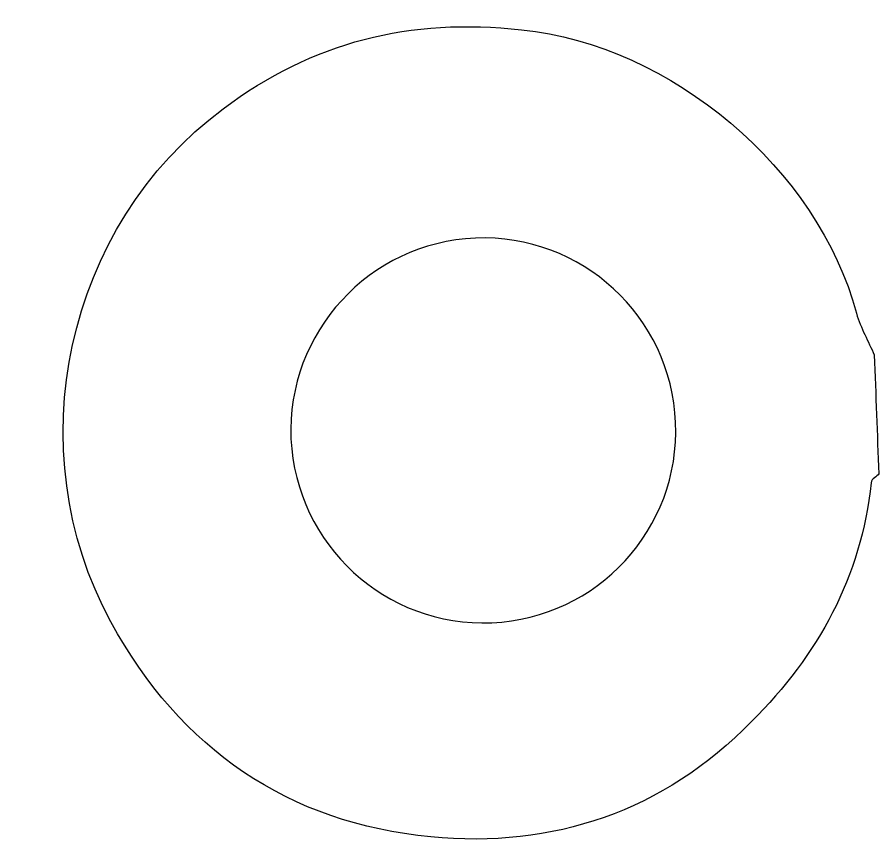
# Model space of a CAD drawing. Extents: x -20.4 to 19.6, y -2.9 to 28.1.
# Drawn here: x -2.251 to 1.835, y 15.127 to 19.071 of the extents above; entities that cross this region are included whole.
import ezdxf

# ---------------------------------------------------------------- set-up
doc = ezdxf.new("R2010")
doc.units = 0
doc.header["$MEASUREMENT"] = 0
doc.layers.add('FLAECHE', color=7, linetype='CONTINUOUS')

# ---------------------------------------------------------------- blocks, each defined once
blk = doc.blocks.new('BLOCK_2')
at = {"layer": 'FLAECHE'}
for points, knots in [([(-1.8063, 16.2031), (-1.4781, 15.5999), (-0.9631, 15.2471), (-0.2892, 15.1836), (0.2892, 15.1271), (0.8149, 15.3035), (1.2313, 15.7303), (1.5487, 16.0479), (1.7498, 16.4147), (1.7992, 16.8627), (1.7992, 16.8839), (1.8275, 16.891), (1.8345, 16.9051), (1.8275, 17.0956), (1.8204, 17.279), (1.8133, 17.4696), (1.7851, 17.5331), (1.7498, 17.5965), (1.7286, 17.6671), (1.5487, 18.3479), (0.8502, 18.9406), (0.1411, 19.0112), (-0.3881, 19.0712), (-0.8502, 18.9547), (-1.2735, 18.6373), (-2.025, 18.0799), (-2.2507, 17.0181), (-1.8063, 16.2031)], [0, 0, 0, 0, 1, 1, 1, 2, 2, 2, 3, 3, 3, 4, 4, 4, 5, 5, 5, 6, 6, 6, 7, 7, 7, 8, 8, 8, 9, 9, 9, 9]), ([(-0.9526, 17.071), (-0.9736, 17.5753), (-0.582, 18.0022), (-0.0777, 18.0234), (0.4234, 18.0445), (0.8502, 17.653), (0.8714, 17.1485), (0.8925, 16.6441), (0.5009, 16.2207), (0, 16.1995), (-0.5045, 16.1783), (-0.9278, 16.5664), (-0.9526, 17.071)], [0, 0, 0, 0, 1, 1, 1, 2, 2, 2, 3, 3, 3, 4, 4, 4, 4])]:
    blk.add_open_spline(points, degree=3, knots=knots, dxfattribs=at)
blk = doc.blocks.new('BLOCK_3')
at = {"layer": 'FLAECHE'}
for points, knots in [([(-1.8063, 16.2031), (-1.4781, 15.5999), (-0.9631, 15.2471), (-0.2892, 15.1836), (0.2892, 15.1271), (0.8149, 15.3035), (1.2313, 15.7303), (1.5487, 16.0479), (1.7498, 16.4147), (1.7992, 16.8627), (1.7992, 16.8839), (1.8275, 16.891), (1.8345, 16.9051), (1.8275, 17.0956), (1.8204, 17.279), (1.8133, 17.4696), (1.7851, 17.5331), (1.7498, 17.5965), (1.7286, 17.6671), (1.5487, 18.3479), (0.8502, 18.9406), (0.1411, 19.0112), (-0.3881, 19.0712), (-0.8502, 18.9547), (-1.2735, 18.6373), (-2.025, 18.0799), (-2.2507, 17.0181), (-1.8063, 16.2031)], [0, 0, 0, 0, 1, 1, 1, 2, 2, 2, 3, 3, 3, 4, 4, 4, 5, 5, 5, 6, 6, 6, 7, 7, 7, 8, 8, 8, 9, 9, 9, 9]), ([(-0.9526, 17.071), (-0.9736, 17.5753), (-0.582, 18.0022), (-0.0777, 18.0234), (0.4234, 18.0445), (0.8502, 17.653), (0.8714, 17.1485), (0.8925, 16.6441), (0.5009, 16.2207), (0, 16.1995), (-0.5045, 16.1783), (-0.9278, 16.5664), (-0.9526, 17.071)], [0, 0, 0, 0, 1, 1, 1, 2, 2, 2, 3, 3, 3, 4, 4, 4, 4])]:
    blk.add_open_spline(points, degree=3, knots=knots, dxfattribs=at)
blk = doc.blocks.new('BLOCK_4')
at = {"layer": 'FLAECHE'}
for points, knots in [([(-1.8063, 16.2031), (-1.4781, 15.5999), (-0.9631, 15.2471), (-0.2892, 15.1836), (0.2892, 15.1271), (0.8149, 15.3035), (1.2313, 15.7303), (1.5487, 16.0479), (1.7498, 16.4147), (1.7992, 16.8627), (1.7992, 16.8839), (1.8275, 16.891), (1.8345, 16.9051), (1.8275, 17.0956), (1.8204, 17.279), (1.8133, 17.4696), (1.7851, 17.5331), (1.7498, 17.5965), (1.7286, 17.6671), (1.5487, 18.3479), (0.8502, 18.9406), (0.1411, 19.0112), (-0.3881, 19.0712), (-0.8502, 18.9547), (-1.2735, 18.6373), (-2.025, 18.0799), (-2.2507, 17.0181), (-1.8063, 16.2031)], [0, 0, 0, 0, 1, 1, 1, 2, 2, 2, 3, 3, 3, 4, 4, 4, 5, 5, 5, 6, 6, 6, 7, 7, 7, 8, 8, 8, 9, 9, 9, 9]), ([(-0.9526, 17.071), (-0.9736, 17.5753), (-0.582, 18.0022), (-0.0777, 18.0234), (0.4234, 18.0445), (0.8502, 17.653), (0.8714, 17.1485), (0.8925, 16.6441), (0.5009, 16.2207), (0, 16.1995), (-0.5045, 16.1783), (-0.9278, 16.5664), (-0.9526, 17.071)], [0, 0, 0, 0, 1, 1, 1, 2, 2, 2, 3, 3, 3, 4, 4, 4, 4])]:
    blk.add_open_spline(points, degree=3, knots=knots, dxfattribs=at)
blk = doc.blocks.new('BLOCK_5')
at = {"layer": 'FLAECHE'}
for points, knots in [([(-1.8063, 16.2031), (-1.4781, 15.5999), (-0.9631, 15.2471), (-0.2892, 15.1836), (0.2892, 15.1271), (0.8149, 15.3035), (1.2313, 15.7303), (1.5487, 16.0479), (1.7498, 16.4147), (1.7992, 16.8627), (1.7992, 16.8839), (1.8275, 16.891), (1.8345, 16.9051), (1.8275, 17.0956), (1.8204, 17.279), (1.8133, 17.4696), (1.7851, 17.5331), (1.7498, 17.5965), (1.7286, 17.6671), (1.5487, 18.3479), (0.8502, 18.9406), (0.1411, 19.0112), (-0.3881, 19.0712), (-0.8502, 18.9547), (-1.2735, 18.6373), (-2.025, 18.0799), (-2.2507, 17.0181), (-1.8063, 16.2031)], [0, 0, 0, 0, 1, 1, 1, 2, 2, 2, 3, 3, 3, 4, 4, 4, 5, 5, 5, 6, 6, 6, 7, 7, 7, 8, 8, 8, 9, 9, 9, 9]), ([(-0.9526, 17.071), (-0.9736, 17.5753), (-0.582, 18.0022), (-0.0777, 18.0234), (0.4234, 18.0445), (0.8502, 17.653), (0.8714, 17.1485), (0.8925, 16.6441), (0.5009, 16.2207), (0, 16.1995), (-0.5045, 16.1783), (-0.9278, 16.5664), (-0.9526, 17.071)], [0, 0, 0, 0, 1, 1, 1, 2, 2, 2, 3, 3, 3, 4, 4, 4, 4])]:
    blk.add_open_spline(points, degree=3, knots=knots, dxfattribs=at)
blk = doc.blocks.new('BLOCK_6')
at = {"layer": 'FLAECHE'}
for points, knots in [([(-1.8063, 16.2031), (-1.4781, 15.5999), (-0.9631, 15.2471), (-0.2892, 15.1836), (0.2892, 15.1271), (0.8149, 15.3035), (1.2313, 15.7303), (1.5487, 16.0479), (1.7498, 16.4147), (1.7992, 16.8627), (1.7992, 16.8839), (1.8275, 16.891), (1.8345, 16.9051), (1.8275, 17.0956), (1.8204, 17.279), (1.8133, 17.4696), (1.7851, 17.5331), (1.7498, 17.5965), (1.7286, 17.6671), (1.5487, 18.3479), (0.8502, 18.9406), (0.1411, 19.0112), (-0.3881, 19.0712), (-0.8502, 18.9547), (-1.2735, 18.6373), (-2.025, 18.0799), (-2.2507, 17.0181), (-1.8063, 16.2031)], [0, 0, 0, 0, 1, 1, 1, 2, 2, 2, 3, 3, 3, 4, 4, 4, 5, 5, 5, 6, 6, 6, 7, 7, 7, 8, 8, 8, 9, 9, 9, 9]), ([(-0.9526, 17.071), (-0.9736, 17.5753), (-0.582, 18.0022), (-0.0777, 18.0234), (0.4234, 18.0445), (0.8502, 17.653), (0.8714, 17.1485), (0.8925, 16.6441), (0.5009, 16.2207), (0, 16.1995), (-0.5045, 16.1783), (-0.9278, 16.5664), (-0.9526, 17.071)], [0, 0, 0, 0, 1, 1, 1, 2, 2, 2, 3, 3, 3, 4, 4, 4, 4])]:
    blk.add_open_spline(points, degree=3, knots=knots, dxfattribs=at)
blk = doc.blocks.new('BLOCK_7')
at = {"layer": 'FLAECHE'}
for points, knots in [([(-1.8063, 16.2031), (-1.4781, 15.5999), (-0.9631, 15.2471), (-0.2892, 15.1836), (0.2892, 15.1271), (0.8149, 15.3035), (1.2313, 15.7303), (1.5487, 16.0479), (1.7498, 16.4147), (1.7992, 16.8627), (1.7992, 16.8839), (1.8275, 16.891), (1.8345, 16.9051), (1.8275, 17.0956), (1.8204, 17.279), (1.8133, 17.4696), (1.7851, 17.5331), (1.7498, 17.5965), (1.7286, 17.6671), (1.5487, 18.3479), (0.8502, 18.9406), (0.1411, 19.0112), (-0.3881, 19.0712), (-0.8502, 18.9547), (-1.2735, 18.6373), (-2.025, 18.0799), (-2.2507, 17.0181), (-1.8063, 16.2031)], [0, 0, 0, 0, 1, 1, 1, 2, 2, 2, 3, 3, 3, 4, 4, 4, 5, 5, 5, 6, 6, 6, 7, 7, 7, 8, 8, 8, 9, 9, 9, 9]), ([(-0.9526, 17.071), (-0.9736, 17.5753), (-0.582, 18.0022), (-0.0777, 18.0234), (0.4234, 18.0445), (0.8502, 17.653), (0.8714, 17.1485), (0.8925, 16.6441), (0.5009, 16.2207), (0, 16.1995), (-0.5045, 16.1783), (-0.9278, 16.5664), (-0.9526, 17.071)], [0, 0, 0, 0, 1, 1, 1, 2, 2, 2, 3, 3, 3, 4, 4, 4, 4])]:
    blk.add_open_spline(points, degree=3, knots=knots, dxfattribs=at)
blk = doc.blocks.new('BLOCK_8')
at = {"layer": 'FLAECHE'}
for points, knots in [([(-1.8063, 16.2031), (-1.4781, 15.5999), (-0.9631, 15.2471), (-0.2892, 15.1836), (0.2892, 15.1271), (0.8149, 15.3035), (1.2313, 15.7303), (1.5487, 16.0479), (1.7498, 16.4147), (1.7992, 16.8627), (1.7992, 16.8839), (1.8275, 16.891), (1.8345, 16.9051), (1.8275, 17.0956), (1.8204, 17.279), (1.8133, 17.4696), (1.7851, 17.5331), (1.7498, 17.5965), (1.7286, 17.6671), (1.5487, 18.3479), (0.8502, 18.9406), (0.1411, 19.0112), (-0.3881, 19.0712), (-0.8502, 18.9547), (-1.2735, 18.6373), (-2.025, 18.0799), (-2.2507, 17.0181), (-1.8063, 16.2031)], [0, 0, 0, 0, 1, 1, 1, 2, 2, 2, 3, 3, 3, 4, 4, 4, 5, 5, 5, 6, 6, 6, 7, 7, 7, 8, 8, 8, 9, 9, 9, 9]), ([(-0.9526, 17.071), (-0.9736, 17.5753), (-0.582, 18.0022), (-0.0777, 18.0234), (0.4234, 18.0445), (0.8502, 17.653), (0.8714, 17.1485), (0.8925, 16.6441), (0.5009, 16.2207), (0, 16.1995), (-0.5045, 16.1783), (-0.9278, 16.5664), (-0.9526, 17.071)], [0, 0, 0, 0, 1, 1, 1, 2, 2, 2, 3, 3, 3, 4, 4, 4, 4])]:
    blk.add_open_spline(points, degree=3, knots=knots, dxfattribs=at)
blk = doc.blocks.new('BLOCK_9')
at = {"layer": 'FLAECHE'}
for points, knots in [([(-1.8063, 16.2031), (-1.4781, 15.5999), (-0.9631, 15.2471), (-0.2892, 15.1836), (0.2892, 15.1271), (0.8149, 15.3035), (1.2313, 15.7303), (1.5487, 16.0479), (1.7498, 16.4147), (1.7992, 16.8627), (1.7992, 16.8839), (1.8275, 16.891), (1.8345, 16.9051), (1.8275, 17.0956), (1.8204, 17.279), (1.8133, 17.4696), (1.7851, 17.5331), (1.7498, 17.5965), (1.7286, 17.6671), (1.5487, 18.3479), (0.8502, 18.9406), (0.1411, 19.0112), (-0.3881, 19.0712), (-0.8502, 18.9547), (-1.2735, 18.6373), (-2.025, 18.0799), (-2.2507, 17.0181), (-1.8063, 16.2031)], [0, 0, 0, 0, 1, 1, 1, 2, 2, 2, 3, 3, 3, 4, 4, 4, 5, 5, 5, 6, 6, 6, 7, 7, 7, 8, 8, 8, 9, 9, 9, 9]), ([(-0.9526, 17.071), (-0.9736, 17.5753), (-0.582, 18.0022), (-0.0777, 18.0234), (0.4234, 18.0445), (0.8502, 17.653), (0.8714, 17.1485), (0.8925, 16.6441), (0.5009, 16.2207), (0, 16.1995), (-0.5045, 16.1783), (-0.9278, 16.5664), (-0.9526, 17.071)], [0, 0, 0, 0, 1, 1, 1, 2, 2, 2, 3, 3, 3, 4, 4, 4, 4])]:
    blk.add_open_spline(points, degree=3, knots=knots, dxfattribs=at)
blk = doc.blocks.new('BLOCK_10')
at = {"layer": 'FLAECHE'}
for points, knots in [([(-1.8063, 16.2031), (-1.4781, 15.5999), (-0.9631, 15.2471), (-0.2892, 15.1836), (0.2892, 15.1271), (0.8149, 15.3035), (1.2313, 15.7303), (1.5487, 16.0479), (1.7498, 16.4147), (1.7992, 16.8627), (1.7992, 16.8839), (1.8275, 16.891), (1.8345, 16.9051), (1.8275, 17.0956), (1.8204, 17.279), (1.8133, 17.4696), (1.7851, 17.5331), (1.7498, 17.5965), (1.7286, 17.6671), (1.5487, 18.3479), (0.8502, 18.9406), (0.1411, 19.0112), (-0.3881, 19.0712), (-0.8502, 18.9547), (-1.2735, 18.6373), (-2.025, 18.0799), (-2.2507, 17.0181), (-1.8063, 16.2031)], [0, 0, 0, 0, 1, 1, 1, 2, 2, 2, 3, 3, 3, 4, 4, 4, 5, 5, 5, 6, 6, 6, 7, 7, 7, 8, 8, 8, 9, 9, 9, 9]), ([(-0.9526, 17.071), (-0.9736, 17.5753), (-0.582, 18.0022), (-0.0777, 18.0234), (0.4234, 18.0445), (0.8502, 17.653), (0.8714, 17.1485), (0.8925, 16.6441), (0.5009, 16.2207), (0, 16.1995), (-0.5045, 16.1783), (-0.9278, 16.5664), (-0.9526, 17.071)], [0, 0, 0, 0, 1, 1, 1, 2, 2, 2, 3, 3, 3, 4, 4, 4, 4])]:
    blk.add_open_spline(points, degree=3, knots=knots, dxfattribs=at)
blk = doc.blocks.new('BLOCK_11')
at = {"layer": 'FLAECHE'}
for points, knots in [([(-1.8063, 16.2031), (-1.4781, 15.5999), (-0.9631, 15.2471), (-0.2892, 15.1836), (0.2892, 15.1271), (0.8149, 15.3035), (1.2313, 15.7303), (1.5487, 16.0479), (1.7498, 16.4147), (1.7992, 16.8627), (1.7992, 16.8839), (1.8275, 16.891), (1.8345, 16.9051), (1.8275, 17.0956), (1.8204, 17.279), (1.8133, 17.4696), (1.7851, 17.5331), (1.7498, 17.5965), (1.7286, 17.6671), (1.5487, 18.3479), (0.8502, 18.9406), (0.1411, 19.0112), (-0.3881, 19.0712), (-0.8502, 18.9547), (-1.2735, 18.6373), (-2.025, 18.0799), (-2.2507, 17.0181), (-1.8063, 16.2031)], [0, 0, 0, 0, 1, 1, 1, 2, 2, 2, 3, 3, 3, 4, 4, 4, 5, 5, 5, 6, 6, 6, 7, 7, 7, 8, 8, 8, 9, 9, 9, 9]), ([(-0.9526, 17.071), (-0.9736, 17.5753), (-0.582, 18.0022), (-0.0777, 18.0234), (0.4234, 18.0445), (0.8502, 17.653), (0.8714, 17.1485), (0.8925, 16.6441), (0.5009, 16.2207), (0, 16.1995), (-0.5045, 16.1783), (-0.9278, 16.5664), (-0.9526, 17.071)], [0, 0, 0, 0, 1, 1, 1, 2, 2, 2, 3, 3, 3, 4, 4, 4, 4])]:
    blk.add_open_spline(points, degree=3, knots=knots, dxfattribs=at)
blk = doc.blocks.new('BLOCK_12')
at = {"layer": 'FLAECHE'}
for points, knots in [([(-1.8063, 16.2031), (-1.4781, 15.5999), (-0.9631, 15.2471), (-0.2892, 15.1836), (0.2892, 15.1271), (0.8149, 15.3035), (1.2313, 15.7303), (1.5487, 16.0479), (1.7498, 16.4147), (1.7992, 16.8627), (1.7992, 16.8839), (1.8275, 16.891), (1.8345, 16.9051), (1.8275, 17.0956), (1.8204, 17.279), (1.8133, 17.4696), (1.7851, 17.5331), (1.7498, 17.5965), (1.7286, 17.6671), (1.5487, 18.3479), (0.8502, 18.9406), (0.1411, 19.0112), (-0.3881, 19.0712), (-0.8502, 18.9547), (-1.2735, 18.6373), (-2.025, 18.0799), (-2.2507, 17.0181), (-1.8063, 16.2031)], [0, 0, 0, 0, 1, 1, 1, 2, 2, 2, 3, 3, 3, 4, 4, 4, 5, 5, 5, 6, 6, 6, 7, 7, 7, 8, 8, 8, 9, 9, 9, 9]), ([(-0.9526, 17.071), (-0.9736, 17.5753), (-0.582, 18.0022), (-0.0777, 18.0234), (0.4234, 18.0445), (0.8502, 17.653), (0.8714, 17.1485), (0.8925, 16.6441), (0.5009, 16.2207), (0, 16.1995), (-0.5045, 16.1783), (-0.9278, 16.5664), (-0.9526, 17.071)], [0, 0, 0, 0, 1, 1, 1, 2, 2, 2, 3, 3, 3, 4, 4, 4, 4])]:
    blk.add_open_spline(points, degree=3, knots=knots, dxfattribs=at)
blk = doc.blocks.new('BLOCK_13')
at = {"layer": 'FLAECHE'}
for points, knots in [([(-1.8063, 16.2031), (-1.4781, 15.5999), (-0.9631, 15.2471), (-0.2892, 15.1836), (0.2892, 15.1271), (0.8149, 15.3035), (1.2313, 15.7303), (1.5487, 16.0479), (1.7498, 16.4147), (1.7992, 16.8627), (1.7992, 16.8839), (1.8275, 16.891), (1.8345, 16.9051), (1.8275, 17.0956), (1.8204, 17.279), (1.8133, 17.4696), (1.7851, 17.5331), (1.7498, 17.5965), (1.7286, 17.6671), (1.5487, 18.3479), (0.8502, 18.9406), (0.1411, 19.0112), (-0.3881, 19.0712), (-0.8502, 18.9547), (-1.2735, 18.6373), (-2.025, 18.0799), (-2.2507, 17.0181), (-1.8063, 16.2031)], [0, 0, 0, 0, 1, 1, 1, 2, 2, 2, 3, 3, 3, 4, 4, 4, 5, 5, 5, 6, 6, 6, 7, 7, 7, 8, 8, 8, 9, 9, 9, 9]), ([(-0.9526, 17.071), (-0.9736, 17.5753), (-0.582, 18.0022), (-0.0777, 18.0234), (0.4234, 18.0445), (0.8502, 17.653), (0.8714, 17.1485), (0.8925, 16.6441), (0.5009, 16.2207), (0, 16.1995), (-0.5045, 16.1783), (-0.9278, 16.5664), (-0.9526, 17.071)], [0, 0, 0, 0, 1, 1, 1, 2, 2, 2, 3, 3, 3, 4, 4, 4, 4])]:
    blk.add_open_spline(points, degree=3, knots=knots, dxfattribs=at)
blk = doc.blocks.new('BLOCK_14')
at = {"layer": 'FLAECHE'}
for points, knots in [([(-1.8063, 16.2031), (-1.4781, 15.5999), (-0.9631, 15.2471), (-0.2892, 15.1836), (0.2892, 15.1271), (0.8149, 15.3035), (1.2313, 15.7303), (1.5487, 16.0479), (1.7498, 16.4147), (1.7992, 16.8627), (1.7992, 16.8839), (1.8275, 16.891), (1.8345, 16.9051), (1.8275, 17.0956), (1.8204, 17.279), (1.8133, 17.4696), (1.7851, 17.5331), (1.7498, 17.5965), (1.7286, 17.6671), (1.5487, 18.3479), (0.8502, 18.9406), (0.1411, 19.0112), (-0.3881, 19.0712), (-0.8502, 18.9547), (-1.2735, 18.6373), (-2.025, 18.0799), (-2.2507, 17.0181), (-1.8063, 16.2031)], [0, 0, 0, 0, 1, 1, 1, 2, 2, 2, 3, 3, 3, 4, 4, 4, 5, 5, 5, 6, 6, 6, 7, 7, 7, 8, 8, 8, 9, 9, 9, 9]), ([(-0.9526, 17.071), (-0.9736, 17.5753), (-0.582, 18.0022), (-0.0777, 18.0234), (0.4234, 18.0445), (0.8502, 17.653), (0.8714, 17.1485), (0.8925, 16.6441), (0.5009, 16.2207), (0, 16.1995), (-0.5045, 16.1783), (-0.9278, 16.5664), (-0.9526, 17.071)], [0, 0, 0, 0, 1, 1, 1, 2, 2, 2, 3, 3, 3, 4, 4, 4, 4])]:
    blk.add_open_spline(points, degree=3, knots=knots, dxfattribs=at)
blk = doc.blocks.new('BLOCK_15')
at = {"layer": 'FLAECHE'}
for points, knots in [([(-1.8063, 16.2031), (-1.4781, 15.5999), (-0.9631, 15.2471), (-0.2892, 15.1836), (0.2892, 15.1271), (0.8149, 15.3035), (1.2313, 15.7303), (1.5487, 16.0479), (1.7498, 16.4147), (1.7992, 16.8627), (1.7992, 16.8839), (1.8275, 16.891), (1.8345, 16.9051), (1.8275, 17.0956), (1.8204, 17.279), (1.8133, 17.4696), (1.7851, 17.5331), (1.7498, 17.5965), (1.7286, 17.6671), (1.5487, 18.3479), (0.8502, 18.9406), (0.1411, 19.0112), (-0.3881, 19.0712), (-0.8502, 18.9547), (-1.2735, 18.6373), (-2.025, 18.0799), (-2.2507, 17.0181), (-1.8063, 16.2031)], [0, 0, 0, 0, 1, 1, 1, 2, 2, 2, 3, 3, 3, 4, 4, 4, 5, 5, 5, 6, 6, 6, 7, 7, 7, 8, 8, 8, 9, 9, 9, 9]), ([(-0.9526, 17.071), (-0.9736, 17.5753), (-0.582, 18.0022), (-0.0777, 18.0234), (0.4234, 18.0445), (0.8502, 17.653), (0.8714, 17.1485), (0.8925, 16.6441), (0.5009, 16.2207), (0, 16.1995), (-0.5045, 16.1783), (-0.9278, 16.5664), (-0.9526, 17.071)], [0, 0, 0, 0, 1, 1, 1, 2, 2, 2, 3, 3, 3, 4, 4, 4, 4])]:
    blk.add_open_spline(points, degree=3, knots=knots, dxfattribs=at)
blk = doc.blocks.new('BLOCK_16')
at = {"layer": 'FLAECHE'}
for points, knots in [([(-1.8063, 16.2031), (-1.4781, 15.5999), (-0.9631, 15.2471), (-0.2892, 15.1836), (0.2892, 15.1271), (0.8149, 15.3035), (1.2313, 15.7303), (1.5487, 16.0479), (1.7498, 16.4147), (1.7992, 16.8627), (1.7992, 16.8839), (1.8275, 16.891), (1.8345, 16.9051), (1.8275, 17.0956), (1.8204, 17.279), (1.8133, 17.4696), (1.7851, 17.5331), (1.7498, 17.5965), (1.7286, 17.6671), (1.5487, 18.3479), (0.8502, 18.9406), (0.1411, 19.0112), (-0.3881, 19.0712), (-0.8502, 18.9547), (-1.2735, 18.6373), (-2.025, 18.0799), (-2.2507, 17.0181), (-1.8063, 16.2031)], [0, 0, 0, 0, 1, 1, 1, 2, 2, 2, 3, 3, 3, 4, 4, 4, 5, 5, 5, 6, 6, 6, 7, 7, 7, 8, 8, 8, 9, 9, 9, 9]), ([(-0.9526, 17.071), (-0.9736, 17.5753), (-0.582, 18.0022), (-0.0777, 18.0234), (0.4234, 18.0445), (0.8502, 17.653), (0.8714, 17.1485), (0.8925, 16.6441), (0.5009, 16.2207), (0, 16.1995), (-0.5045, 16.1783), (-0.9278, 16.5664), (-0.9526, 17.071)], [0, 0, 0, 0, 1, 1, 1, 2, 2, 2, 3, 3, 3, 4, 4, 4, 4])]:
    blk.add_open_spline(points, degree=3, knots=knots, dxfattribs=at)
blk = doc.blocks.new('BLOCK_17')
at = {"layer": 'FLAECHE'}
for points, knots in [([(-1.8063, 16.2031), (-1.4781, 15.5999), (-0.9631, 15.2471), (-0.2892, 15.1836), (0.2892, 15.1271), (0.8149, 15.3035), (1.2313, 15.7303), (1.5487, 16.0479), (1.7498, 16.4147), (1.7992, 16.8627), (1.7992, 16.8839), (1.8275, 16.891), (1.8345, 16.9051), (1.8275, 17.0956), (1.8204, 17.279), (1.8133, 17.4696), (1.7851, 17.5331), (1.7498, 17.5965), (1.7286, 17.6671), (1.5487, 18.3479), (0.8502, 18.9406), (0.1411, 19.0112), (-0.3881, 19.0712), (-0.8502, 18.9547), (-1.2735, 18.6373), (-2.025, 18.0799), (-2.2507, 17.0181), (-1.8063, 16.2031)], [0, 0, 0, 0, 1, 1, 1, 2, 2, 2, 3, 3, 3, 4, 4, 4, 5, 5, 5, 6, 6, 6, 7, 7, 7, 8, 8, 8, 9, 9, 9, 9]), ([(-0.9526, 17.071), (-0.9736, 17.5753), (-0.582, 18.0022), (-0.0777, 18.0234), (0.4234, 18.0445), (0.8502, 17.653), (0.8714, 17.1485), (0.8925, 16.6441), (0.5009, 16.2207), (0, 16.1995), (-0.5045, 16.1783), (-0.9278, 16.5664), (-0.9526, 17.071)], [0, 0, 0, 0, 1, 1, 1, 2, 2, 2, 3, 3, 3, 4, 4, 4, 4])]:
    blk.add_open_spline(points, degree=3, knots=knots, dxfattribs=at)
blk = doc.blocks.new('BLOCK_18')
at = {"layer": 'FLAECHE'}
for points, knots in [([(-1.8063, 16.2031), (-1.4781, 15.5999), (-0.9631, 15.2471), (-0.2892, 15.1836), (0.2892, 15.1271), (0.8149, 15.3035), (1.2313, 15.7303), (1.5487, 16.0479), (1.7498, 16.4147), (1.7992, 16.8627), (1.7992, 16.8839), (1.8275, 16.891), (1.8345, 16.9051), (1.8275, 17.0956), (1.8204, 17.279), (1.8133, 17.4696), (1.7851, 17.5331), (1.7498, 17.5965), (1.7286, 17.6671), (1.5487, 18.3479), (0.8502, 18.9406), (0.1411, 19.0112), (-0.3881, 19.0712), (-0.8502, 18.9547), (-1.2735, 18.6373), (-2.025, 18.0799), (-2.2507, 17.0181), (-1.8063, 16.2031)], [0, 0, 0, 0, 1, 1, 1, 2, 2, 2, 3, 3, 3, 4, 4, 4, 5, 5, 5, 6, 6, 6, 7, 7, 7, 8, 8, 8, 9, 9, 9, 9]), ([(-0.9526, 17.071), (-0.9736, 17.5753), (-0.582, 18.0022), (-0.0777, 18.0234), (0.4234, 18.0445), (0.8502, 17.653), (0.8714, 17.1485), (0.8925, 16.6441), (0.5009, 16.2207), (0, 16.1995), (-0.5045, 16.1783), (-0.9278, 16.5664), (-0.9526, 17.071)], [0, 0, 0, 0, 1, 1, 1, 2, 2, 2, 3, 3, 3, 4, 4, 4, 4])]:
    blk.add_open_spline(points, degree=3, knots=knots, dxfattribs=at)
blk = doc.blocks.new('BLOCK_19')
at = {"layer": 'FLAECHE'}
for points, knots in [([(-1.8063, 16.2031), (-1.4781, 15.5999), (-0.9631, 15.2471), (-0.2892, 15.1836), (0.2892, 15.1271), (0.8149, 15.3035), (1.2313, 15.7303), (1.5487, 16.0479), (1.7498, 16.4147), (1.7992, 16.8627), (1.7992, 16.8839), (1.8275, 16.891), (1.8345, 16.9051), (1.8275, 17.0956), (1.8204, 17.279), (1.8133, 17.4696), (1.7851, 17.5331), (1.7498, 17.5965), (1.7286, 17.6671), (1.5487, 18.3479), (0.8502, 18.9406), (0.1411, 19.0112), (-0.3881, 19.0712), (-0.8502, 18.9547), (-1.2735, 18.6373), (-2.025, 18.0799), (-2.2507, 17.0181), (-1.8063, 16.2031)], [0, 0, 0, 0, 1, 1, 1, 2, 2, 2, 3, 3, 3, 4, 4, 4, 5, 5, 5, 6, 6, 6, 7, 7, 7, 8, 8, 8, 9, 9, 9, 9]), ([(-0.9526, 17.071), (-0.9736, 17.5753), (-0.582, 18.0022), (-0.0777, 18.0234), (0.4234, 18.0445), (0.8502, 17.653), (0.8714, 17.1485), (0.8925, 16.6441), (0.5009, 16.2207), (0, 16.1995), (-0.5045, 16.1783), (-0.9278, 16.5664), (-0.9526, 17.071)], [0, 0, 0, 0, 1, 1, 1, 2, 2, 2, 3, 3, 3, 4, 4, 4, 4])]:
    blk.add_open_spline(points, degree=3, knots=knots, dxfattribs=at)
blk = doc.blocks.new('BLOCK_20')
at = {"layer": 'FLAECHE'}
for points, knots in [([(-1.8063, 16.2031), (-1.4781, 15.5999), (-0.9631, 15.2471), (-0.2892, 15.1836), (0.2892, 15.1271), (0.8149, 15.3035), (1.2313, 15.7303), (1.5487, 16.0479), (1.7498, 16.4147), (1.7992, 16.8627), (1.7992, 16.8839), (1.8275, 16.891), (1.8345, 16.9051), (1.8275, 17.0956), (1.8204, 17.279), (1.8133, 17.4696), (1.7851, 17.5331), (1.7498, 17.5965), (1.7286, 17.6671), (1.5487, 18.3479), (0.8502, 18.9406), (0.1411, 19.0112), (-0.3881, 19.0712), (-0.8502, 18.9547), (-1.2735, 18.6373), (-2.025, 18.0799), (-2.2507, 17.0181), (-1.8063, 16.2031)], [0, 0, 0, 0, 1, 1, 1, 2, 2, 2, 3, 3, 3, 4, 4, 4, 5, 5, 5, 6, 6, 6, 7, 7, 7, 8, 8, 8, 9, 9, 9, 9]), ([(-0.9526, 17.071), (-0.9736, 17.5753), (-0.582, 18.0022), (-0.0777, 18.0234), (0.4234, 18.0445), (0.8502, 17.653), (0.8714, 17.1485), (0.8925, 16.6441), (0.5009, 16.2207), (0, 16.1995), (-0.5045, 16.1783), (-0.9278, 16.5664), (-0.9526, 17.071)], [0, 0, 0, 0, 1, 1, 1, 2, 2, 2, 3, 3, 3, 4, 4, 4, 4])]:
    blk.add_open_spline(points, degree=3, knots=knots, dxfattribs=at)
blk = doc.blocks.new('BLOCK_21')
at = {"layer": 'FLAECHE'}
for points, knots in [([(-1.8063, 16.2031), (-1.4781, 15.5999), (-0.9631, 15.2471), (-0.2892, 15.1836), (0.2892, 15.1271), (0.8149, 15.3035), (1.2313, 15.7303), (1.5487, 16.0479), (1.7498, 16.4147), (1.7992, 16.8627), (1.7992, 16.8839), (1.8275, 16.891), (1.8345, 16.9051), (1.8275, 17.0956), (1.8204, 17.279), (1.8133, 17.4696), (1.7851, 17.5331), (1.7498, 17.5965), (1.7286, 17.6671), (1.5487, 18.3479), (0.8502, 18.9406), (0.1411, 19.0112), (-0.3881, 19.0712), (-0.8502, 18.9547), (-1.2735, 18.6373), (-2.025, 18.0799), (-2.2507, 17.0181), (-1.8063, 16.2031)], [0, 0, 0, 0, 1, 1, 1, 2, 2, 2, 3, 3, 3, 4, 4, 4, 5, 5, 5, 6, 6, 6, 7, 7, 7, 8, 8, 8, 9, 9, 9, 9]), ([(-0.9526, 17.071), (-0.9736, 17.5753), (-0.582, 18.0022), (-0.0777, 18.0234), (0.4234, 18.0445), (0.8502, 17.653), (0.8714, 17.1485), (0.8925, 16.6441), (0.5009, 16.2207), (0, 16.1995), (-0.5045, 16.1783), (-0.9278, 16.5664), (-0.9526, 17.071)], [0, 0, 0, 0, 1, 1, 1, 2, 2, 2, 3, 3, 3, 4, 4, 4, 4])]:
    blk.add_open_spline(points, degree=3, knots=knots, dxfattribs=at)
blk = doc.blocks.new('BLOCK_22')
at = {"layer": 'FLAECHE'}
for points, knots in [([(-1.8063, 16.2031), (-1.4781, 15.5999), (-0.9631, 15.2471), (-0.2892, 15.1836), (0.2892, 15.1271), (0.8149, 15.3035), (1.2313, 15.7303), (1.5487, 16.0479), (1.7498, 16.4147), (1.7992, 16.8627), (1.7992, 16.8839), (1.8275, 16.891), (1.8345, 16.9051), (1.8275, 17.0956), (1.8204, 17.279), (1.8133, 17.4696), (1.7851, 17.5331), (1.7498, 17.5965), (1.7286, 17.6671), (1.5487, 18.3479), (0.8502, 18.9406), (0.1411, 19.0112), (-0.3881, 19.0712), (-0.8502, 18.9547), (-1.2735, 18.6373), (-2.025, 18.0799), (-2.2507, 17.0181), (-1.8063, 16.2031)], [0, 0, 0, 0, 1, 1, 1, 2, 2, 2, 3, 3, 3, 4, 4, 4, 5, 5, 5, 6, 6, 6, 7, 7, 7, 8, 8, 8, 9, 9, 9, 9]), ([(-0.9526, 17.071), (-0.9736, 17.5753), (-0.582, 18.0022), (-0.0777, 18.0234), (0.4234, 18.0445), (0.8502, 17.653), (0.8714, 17.1485), (0.8925, 16.6441), (0.5009, 16.2207), (0, 16.1995), (-0.5045, 16.1783), (-0.9278, 16.5664), (-0.9526, 17.071)], [0, 0, 0, 0, 1, 1, 1, 2, 2, 2, 3, 3, 3, 4, 4, 4, 4])]:
    blk.add_open_spline(points, degree=3, knots=knots, dxfattribs=at)
blk = doc.blocks.new('BLOCK_23')
at = {"layer": 'FLAECHE'}
for points, knots in [([(-1.8063, 16.2031), (-1.4781, 15.5999), (-0.9631, 15.2471), (-0.2892, 15.1836), (0.2892, 15.1271), (0.8149, 15.3035), (1.2313, 15.7303), (1.5487, 16.0479), (1.7498, 16.4147), (1.7992, 16.8627), (1.7992, 16.8839), (1.8275, 16.891), (1.8345, 16.9051), (1.8275, 17.0956), (1.8204, 17.279), (1.8133, 17.4696), (1.7851, 17.5331), (1.7498, 17.5965), (1.7286, 17.6671), (1.5487, 18.3479), (0.8502, 18.9406), (0.1411, 19.0112), (-0.3881, 19.0712), (-0.8502, 18.9547), (-1.2735, 18.6373), (-2.025, 18.0799), (-2.2507, 17.0181), (-1.8063, 16.2031)], [0, 0, 0, 0, 1, 1, 1, 2, 2, 2, 3, 3, 3, 4, 4, 4, 5, 5, 5, 6, 6, 6, 7, 7, 7, 8, 8, 8, 9, 9, 9, 9]), ([(-0.9526, 17.071), (-0.9736, 17.5753), (-0.582, 18.0022), (-0.0777, 18.0234), (0.4234, 18.0445), (0.8502, 17.653), (0.8714, 17.1485), (0.8925, 16.6441), (0.5009, 16.2207), (0, 16.1995), (-0.5045, 16.1783), (-0.9278, 16.5664), (-0.9526, 17.071)], [0, 0, 0, 0, 1, 1, 1, 2, 2, 2, 3, 3, 3, 4, 4, 4, 4])]:
    blk.add_open_spline(points, degree=3, knots=knots, dxfattribs=at)
blk = doc.blocks.new('BLOCK_24')
at = {"layer": 'FLAECHE'}
for points, knots in [([(-1.8063, 16.2031), (-1.4781, 15.5999), (-0.9631, 15.2471), (-0.2892, 15.1836), (0.2892, 15.1271), (0.8149, 15.3035), (1.2313, 15.7303), (1.5487, 16.0479), (1.7498, 16.4147), (1.7992, 16.8627), (1.7992, 16.8839), (1.8275, 16.891), (1.8345, 16.9051), (1.8275, 17.0956), (1.8204, 17.279), (1.8133, 17.4696), (1.7851, 17.5331), (1.7498, 17.5965), (1.7286, 17.6671), (1.5487, 18.3479), (0.8502, 18.9406), (0.1411, 19.0112), (-0.3881, 19.0712), (-0.8502, 18.9547), (-1.2735, 18.6373), (-2.025, 18.0799), (-2.2507, 17.0181), (-1.8063, 16.2031)], [0, 0, 0, 0, 1, 1, 1, 2, 2, 2, 3, 3, 3, 4, 4, 4, 5, 5, 5, 6, 6, 6, 7, 7, 7, 8, 8, 8, 9, 9, 9, 9]), ([(-0.9526, 17.071), (-0.9736, 17.5753), (-0.582, 18.0022), (-0.0777, 18.0234), (0.4234, 18.0445), (0.8502, 17.653), (0.8714, 17.1485), (0.8925, 16.6441), (0.5009, 16.2207), (0, 16.1995), (-0.5045, 16.1783), (-0.9278, 16.5664), (-0.9526, 17.071)], [0, 0, 0, 0, 1, 1, 1, 2, 2, 2, 3, 3, 3, 4, 4, 4, 4])]:
    blk.add_open_spline(points, degree=3, knots=knots, dxfattribs=at)
blk = doc.blocks.new('BLOCK_25')
at = {"layer": 'FLAECHE'}
for points, knots in [([(-1.8063, 16.2031), (-1.4781, 15.5999), (-0.9631, 15.2471), (-0.2892, 15.1836), (0.2892, 15.1271), (0.8149, 15.3035), (1.2313, 15.7303), (1.5487, 16.0479), (1.7498, 16.4147), (1.7992, 16.8627), (1.7992, 16.8839), (1.8275, 16.891), (1.8345, 16.9051), (1.8275, 17.0956), (1.8204, 17.279), (1.8133, 17.4696), (1.7851, 17.5331), (1.7498, 17.5965), (1.7286, 17.6671), (1.5487, 18.3479), (0.8502, 18.9406), (0.1411, 19.0112), (-0.3881, 19.0712), (-0.8502, 18.9547), (-1.2735, 18.6373), (-2.025, 18.0799), (-2.2507, 17.0181), (-1.8063, 16.2031)], [0, 0, 0, 0, 1, 1, 1, 2, 2, 2, 3, 3, 3, 4, 4, 4, 5, 5, 5, 6, 6, 6, 7, 7, 7, 8, 8, 8, 9, 9, 9, 9]), ([(-0.9526, 17.071), (-0.9736, 17.5753), (-0.582, 18.0022), (-0.0777, 18.0234), (0.4234, 18.0445), (0.8502, 17.653), (0.8714, 17.1485), (0.8925, 16.6441), (0.5009, 16.2207), (0, 16.1995), (-0.5045, 16.1783), (-0.9278, 16.5664), (-0.9526, 17.071)], [0, 0, 0, 0, 1, 1, 1, 2, 2, 2, 3, 3, 3, 4, 4, 4, 4])]:
    blk.add_open_spline(points, degree=3, knots=knots, dxfattribs=at)
blk = doc.blocks.new('BLOCK_26')
at = {"layer": 'FLAECHE'}
for points, knots in [([(-1.8063, 16.2031), (-1.4781, 15.5999), (-0.9631, 15.2471), (-0.2892, 15.1836), (0.2892, 15.1271), (0.8149, 15.3035), (1.2313, 15.7303), (1.5487, 16.0479), (1.7498, 16.4147), (1.7992, 16.8627), (1.7992, 16.8839), (1.8275, 16.891), (1.8345, 16.9051), (1.8275, 17.0956), (1.8204, 17.279), (1.8133, 17.4696), (1.7851, 17.5331), (1.7498, 17.5965), (1.7286, 17.6671), (1.5487, 18.3479), (0.8502, 18.9406), (0.1411, 19.0112), (-0.3881, 19.0712), (-0.8502, 18.9547), (-1.2735, 18.6373), (-2.025, 18.0799), (-2.2507, 17.0181), (-1.8063, 16.2031)], [0, 0, 0, 0, 1, 1, 1, 2, 2, 2, 3, 3, 3, 4, 4, 4, 5, 5, 5, 6, 6, 6, 7, 7, 7, 8, 8, 8, 9, 9, 9, 9]), ([(-0.9526, 17.071), (-0.9736, 17.5753), (-0.582, 18.0022), (-0.0777, 18.0234), (0.4234, 18.0445), (0.8502, 17.653), (0.8714, 17.1485), (0.8925, 16.6441), (0.5009, 16.2207), (0, 16.1995), (-0.5045, 16.1783), (-0.9278, 16.5664), (-0.9526, 17.071)], [0, 0, 0, 0, 1, 1, 1, 2, 2, 2, 3, 3, 3, 4, 4, 4, 4])]:
    blk.add_open_spline(points, degree=3, knots=knots, dxfattribs=at)
blk = doc.blocks.new('BLOCK_27')
at = {"layer": 'FLAECHE'}
for points, knots in [([(-1.8063, 16.2031), (-1.4781, 15.5999), (-0.9631, 15.2471), (-0.2892, 15.1836), (0.2892, 15.1271), (0.8149, 15.3035), (1.2313, 15.7303), (1.5487, 16.0479), (1.7498, 16.4147), (1.7992, 16.8627), (1.7992, 16.8839), (1.8275, 16.891), (1.8345, 16.9051), (1.8275, 17.0956), (1.8204, 17.279), (1.8133, 17.4696), (1.7851, 17.5331), (1.7498, 17.5965), (1.7286, 17.6671), (1.5487, 18.3479), (0.8502, 18.9406), (0.1411, 19.0112), (-0.3881, 19.0712), (-0.8502, 18.9547), (-1.2735, 18.6373), (-2.025, 18.0799), (-2.2507, 17.0181), (-1.8063, 16.2031)], [0, 0, 0, 0, 1, 1, 1, 2, 2, 2, 3, 3, 3, 4, 4, 4, 5, 5, 5, 6, 6, 6, 7, 7, 7, 8, 8, 8, 9, 9, 9, 9]), ([(-0.9526, 17.071), (-0.9736, 17.5753), (-0.582, 18.0022), (-0.0777, 18.0234), (0.4234, 18.0445), (0.8502, 17.653), (0.8714, 17.1485), (0.8925, 16.6441), (0.5009, 16.2207), (0, 16.1995), (-0.5045, 16.1783), (-0.9278, 16.5664), (-0.9526, 17.071)], [0, 0, 0, 0, 1, 1, 1, 2, 2, 2, 3, 3, 3, 4, 4, 4, 4])]:
    blk.add_open_spline(points, degree=3, knots=knots, dxfattribs=at)
blk = doc.blocks.new('BLOCK_28')
at = {"layer": 'FLAECHE'}
for points, knots in [([(-1.8063, 16.2031), (-1.4781, 15.5999), (-0.9631, 15.2471), (-0.2892, 15.1836), (0.2892, 15.1271), (0.8149, 15.3035), (1.2313, 15.7303), (1.5487, 16.0479), (1.7498, 16.4147), (1.7992, 16.8627), (1.7992, 16.8839), (1.8275, 16.891), (1.8345, 16.9051), (1.8275, 17.0956), (1.8204, 17.279), (1.8133, 17.4696), (1.7851, 17.5331), (1.7498, 17.5965), (1.7286, 17.6671), (1.5487, 18.3479), (0.8502, 18.9406), (0.1411, 19.0112), (-0.3881, 19.0712), (-0.8502, 18.9547), (-1.2735, 18.6373), (-2.025, 18.0799), (-2.2507, 17.0181), (-1.8063, 16.2031)], [0, 0, 0, 0, 1, 1, 1, 2, 2, 2, 3, 3, 3, 4, 4, 4, 5, 5, 5, 6, 6, 6, 7, 7, 7, 8, 8, 8, 9, 9, 9, 9]), ([(-0.9526, 17.071), (-0.9736, 17.5753), (-0.582, 18.0022), (-0.0777, 18.0234), (0.4234, 18.0445), (0.8502, 17.653), (0.8714, 17.1485), (0.8925, 16.6441), (0.5009, 16.2207), (0, 16.1995), (-0.5045, 16.1783), (-0.9278, 16.5664), (-0.9526, 17.071)], [0, 0, 0, 0, 1, 1, 1, 2, 2, 2, 3, 3, 3, 4, 4, 4, 4])]:
    blk.add_open_spline(points, degree=3, knots=knots, dxfattribs=at)
blk = doc.blocks.new('BLOCK_29')
at = {"layer": 'FLAECHE'}
for points, knots in [([(-1.8063, 16.2031), (-1.4781, 15.5999), (-0.9631, 15.2471), (-0.2892, 15.1836), (0.2892, 15.1271), (0.8149, 15.3035), (1.2313, 15.7303), (1.5487, 16.0479), (1.7498, 16.4147), (1.7992, 16.8627), (1.7992, 16.8839), (1.8275, 16.891), (1.8345, 16.9051), (1.8275, 17.0956), (1.8204, 17.279), (1.8133, 17.4696), (1.7851, 17.5331), (1.7498, 17.5965), (1.7286, 17.6671), (1.5487, 18.3479), (0.8502, 18.9406), (0.1411, 19.0112), (-0.3881, 19.0712), (-0.8502, 18.9547), (-1.2735, 18.6373), (-2.025, 18.0799), (-2.2507, 17.0181), (-1.8063, 16.2031)], [0, 0, 0, 0, 1, 1, 1, 2, 2, 2, 3, 3, 3, 4, 4, 4, 5, 5, 5, 6, 6, 6, 7, 7, 7, 8, 8, 8, 9, 9, 9, 9]), ([(-0.9526, 17.071), (-0.9736, 17.5753), (-0.582, 18.0022), (-0.0777, 18.0234), (0.4234, 18.0445), (0.8502, 17.653), (0.8714, 17.1485), (0.8925, 16.6441), (0.5009, 16.2207), (0, 16.1995), (-0.5045, 16.1783), (-0.9278, 16.5664), (-0.9526, 17.071)], [0, 0, 0, 0, 1, 1, 1, 2, 2, 2, 3, 3, 3, 4, 4, 4, 4])]:
    blk.add_open_spline(points, degree=3, knots=knots, dxfattribs=at)
blk = doc.blocks.new('BLOCK_30')
at = {"layer": 'FLAECHE'}
for points, knots in [([(-1.8063, 16.2031), (-1.4781, 15.5999), (-0.9631, 15.2471), (-0.2892, 15.1836), (0.2892, 15.1271), (0.8149, 15.3035), (1.2313, 15.7303), (1.5487, 16.0479), (1.7498, 16.4147), (1.7992, 16.8627), (1.7992, 16.8839), (1.8275, 16.891), (1.8345, 16.9051), (1.8275, 17.0956), (1.8204, 17.279), (1.8133, 17.4696), (1.7851, 17.5331), (1.7498, 17.5965), (1.7286, 17.6671), (1.5487, 18.3479), (0.8502, 18.9406), (0.1411, 19.0112), (-0.3881, 19.0712), (-0.8502, 18.9547), (-1.2735, 18.6373), (-2.025, 18.0799), (-2.2507, 17.0181), (-1.8063, 16.2031)], [0, 0, 0, 0, 1, 1, 1, 2, 2, 2, 3, 3, 3, 4, 4, 4, 5, 5, 5, 6, 6, 6, 7, 7, 7, 8, 8, 8, 9, 9, 9, 9]), ([(-0.9526, 17.071), (-0.9736, 17.5753), (-0.582, 18.0022), (-0.0777, 18.0234), (0.4234, 18.0445), (0.8502, 17.653), (0.8714, 17.1485), (0.8925, 16.6441), (0.5009, 16.2207), (0, 16.1995), (-0.5045, 16.1783), (-0.9278, 16.5664), (-0.9526, 17.071)], [0, 0, 0, 0, 1, 1, 1, 2, 2, 2, 3, 3, 3, 4, 4, 4, 4])]:
    blk.add_open_spline(points, degree=3, knots=knots, dxfattribs=at)
blk = doc.blocks.new('BLOCK_31')
at = {"layer": 'FLAECHE'}
for points, knots in [([(-1.8063, 16.2031), (-1.4781, 15.5999), (-0.9631, 15.2471), (-0.2892, 15.1836), (0.2892, 15.1271), (0.8149, 15.3035), (1.2313, 15.7303), (1.5487, 16.0479), (1.7498, 16.4147), (1.7992, 16.8627), (1.7992, 16.8839), (1.8275, 16.891), (1.8345, 16.9051), (1.8275, 17.0956), (1.8204, 17.279), (1.8133, 17.4696), (1.7851, 17.5331), (1.7498, 17.5965), (1.7286, 17.6671), (1.5487, 18.3479), (0.8502, 18.9406), (0.1411, 19.0112), (-0.3881, 19.0712), (-0.8502, 18.9547), (-1.2735, 18.6373), (-2.025, 18.0799), (-2.2507, 17.0181), (-1.8063, 16.2031)], [0, 0, 0, 0, 1, 1, 1, 2, 2, 2, 3, 3, 3, 4, 4, 4, 5, 5, 5, 6, 6, 6, 7, 7, 7, 8, 8, 8, 9, 9, 9, 9]), ([(-0.9526, 17.071), (-0.9736, 17.5753), (-0.582, 18.0022), (-0.0777, 18.0234), (0.4234, 18.0445), (0.8502, 17.653), (0.8714, 17.1485), (0.8925, 16.6441), (0.5009, 16.2207), (0, 16.1995), (-0.5045, 16.1783), (-0.9278, 16.5664), (-0.9526, 17.071)], [0, 0, 0, 0, 1, 1, 1, 2, 2, 2, 3, 3, 3, 4, 4, 4, 4])]:
    blk.add_open_spline(points, degree=3, knots=knots, dxfattribs=at)
blk = doc.blocks.new('BLOCK_32')
at = {"layer": 'FLAECHE'}
for points, knots in [([(-1.8063, 16.2031), (-1.4781, 15.5999), (-0.9631, 15.2471), (-0.2892, 15.1836), (0.2892, 15.1271), (0.8149, 15.3035), (1.2313, 15.7303), (1.5487, 16.0479), (1.7498, 16.4147), (1.7992, 16.8627), (1.7992, 16.8839), (1.8275, 16.891), (1.8345, 16.9051), (1.8275, 17.0956), (1.8204, 17.279), (1.8133, 17.4696), (1.7851, 17.5331), (1.7498, 17.5965), (1.7286, 17.6671), (1.5487, 18.3479), (0.8502, 18.9406), (0.1411, 19.0112), (-0.3881, 19.0712), (-0.8502, 18.9547), (-1.2735, 18.6373), (-2.025, 18.0799), (-2.2507, 17.0181), (-1.8063, 16.2031)], [0, 0, 0, 0, 1, 1, 1, 2, 2, 2, 3, 3, 3, 4, 4, 4, 5, 5, 5, 6, 6, 6, 7, 7, 7, 8, 8, 8, 9, 9, 9, 9]), ([(-0.9526, 17.071), (-0.9736, 17.5753), (-0.582, 18.0022), (-0.0777, 18.0234), (0.4234, 18.0445), (0.8502, 17.653), (0.8714, 17.1485), (0.8925, 16.6441), (0.5009, 16.2207), (0, 16.1995), (-0.5045, 16.1783), (-0.9278, 16.5664), (-0.9526, 17.071)], [0, 0, 0, 0, 1, 1, 1, 2, 2, 2, 3, 3, 3, 4, 4, 4, 4])]:
    blk.add_open_spline(points, degree=3, knots=knots, dxfattribs=at)
blk = doc.blocks.new('BLOCK_33')
at = {"layer": 'FLAECHE'}
for points, knots in [([(-1.8063, 16.2031), (-1.4781, 15.5999), (-0.9631, 15.2471), (-0.2892, 15.1836), (0.2892, 15.1271), (0.8149, 15.3035), (1.2313, 15.7303), (1.5487, 16.0479), (1.7498, 16.4147), (1.7992, 16.8627), (1.7992, 16.8839), (1.8275, 16.891), (1.8345, 16.9051), (1.8275, 17.0956), (1.8204, 17.279), (1.8133, 17.4696), (1.7851, 17.5331), (1.7498, 17.5965), (1.7286, 17.6671), (1.5487, 18.3479), (0.8502, 18.9406), (0.1411, 19.0112), (-0.3881, 19.0712), (-0.8502, 18.9547), (-1.2735, 18.6373), (-2.025, 18.0799), (-2.2507, 17.0181), (-1.8063, 16.2031)], [0, 0, 0, 0, 1, 1, 1, 2, 2, 2, 3, 3, 3, 4, 4, 4, 5, 5, 5, 6, 6, 6, 7, 7, 7, 8, 8, 8, 9, 9, 9, 9]), ([(-0.9526, 17.071), (-0.9736, 17.5753), (-0.582, 18.0022), (-0.0777, 18.0234), (0.4234, 18.0445), (0.8502, 17.653), (0.8714, 17.1485), (0.8925, 16.6441), (0.5009, 16.2207), (0, 16.1995), (-0.5045, 16.1783), (-0.9278, 16.5664), (-0.9526, 17.071)], [0, 0, 0, 0, 1, 1, 1, 2, 2, 2, 3, 3, 3, 4, 4, 4, 4])]:
    blk.add_open_spline(points, degree=3, knots=knots, dxfattribs=at)
blk = doc.blocks.new('BLOCK_34')
at = {"layer": 'FLAECHE'}
for points, knots in [([(-1.8063, 16.2031), (-1.4781, 15.5999), (-0.9631, 15.2471), (-0.2892, 15.1836), (0.2892, 15.1271), (0.8149, 15.3035), (1.2313, 15.7303), (1.5487, 16.0479), (1.7498, 16.4147), (1.7992, 16.8627), (1.7992, 16.8839), (1.8275, 16.891), (1.8345, 16.9051), (1.8275, 17.0956), (1.8204, 17.279), (1.8133, 17.4696), (1.7851, 17.5331), (1.7498, 17.5965), (1.7286, 17.6671), (1.5487, 18.3479), (0.8502, 18.9406), (0.1411, 19.0112), (-0.3881, 19.0712), (-0.8502, 18.9547), (-1.2735, 18.6373), (-2.025, 18.0799), (-2.2507, 17.0181), (-1.8063, 16.2031)], [0, 0, 0, 0, 1, 1, 1, 2, 2, 2, 3, 3, 3, 4, 4, 4, 5, 5, 5, 6, 6, 6, 7, 7, 7, 8, 8, 8, 9, 9, 9, 9]), ([(-0.9526, 17.071), (-0.9736, 17.5753), (-0.582, 18.0022), (-0.0777, 18.0234), (0.4234, 18.0445), (0.8502, 17.653), (0.8714, 17.1485), (0.8925, 16.6441), (0.5009, 16.2207), (0, 16.1995), (-0.5045, 16.1783), (-0.9278, 16.5664), (-0.9526, 17.071)], [0, 0, 0, 0, 1, 1, 1, 2, 2, 2, 3, 3, 3, 4, 4, 4, 4])]:
    blk.add_open_spline(points, degree=3, knots=knots, dxfattribs=at)
blk = doc.blocks.new('BLOCK_35')
at = {"layer": 'FLAECHE'}
for points, knots in [([(-1.8063, 16.2031), (-1.4781, 15.5999), (-0.9631, 15.2471), (-0.2892, 15.1836), (0.2892, 15.1271), (0.8149, 15.3035), (1.2313, 15.7303), (1.5487, 16.0479), (1.7498, 16.4147), (1.7992, 16.8627), (1.7992, 16.8839), (1.8275, 16.891), (1.8345, 16.9051), (1.8275, 17.0956), (1.8204, 17.279), (1.8133, 17.4696), (1.7851, 17.5331), (1.7498, 17.5965), (1.7286, 17.6671), (1.5487, 18.3479), (0.8502, 18.9406), (0.1411, 19.0112), (-0.3881, 19.0712), (-0.8502, 18.9547), (-1.2735, 18.6373), (-2.025, 18.0799), (-2.2507, 17.0181), (-1.8063, 16.2031)], [0, 0, 0, 0, 1, 1, 1, 2, 2, 2, 3, 3, 3, 4, 4, 4, 5, 5, 5, 6, 6, 6, 7, 7, 7, 8, 8, 8, 9, 9, 9, 9]), ([(-0.9526, 17.071), (-0.9736, 17.5753), (-0.582, 18.0022), (-0.0777, 18.0234), (0.4234, 18.0445), (0.8502, 17.653), (0.8714, 17.1485), (0.8925, 16.6441), (0.5009, 16.2207), (0, 16.1995), (-0.5045, 16.1783), (-0.9278, 16.5664), (-0.9526, 17.071)], [0, 0, 0, 0, 1, 1, 1, 2, 2, 2, 3, 3, 3, 4, 4, 4, 4])]:
    blk.add_open_spline(points, degree=3, knots=knots, dxfattribs=at)
blk = doc.blocks.new('BLOCK_36')
at = {"layer": 'FLAECHE'}
for points, knots in [([(-1.8063, 16.2031), (-1.4781, 15.5999), (-0.9631, 15.2471), (-0.2892, 15.1836), (0.2892, 15.1271), (0.8149, 15.3035), (1.2313, 15.7303), (1.5487, 16.0479), (1.7498, 16.4147), (1.7992, 16.8627), (1.7992, 16.8839), (1.8275, 16.891), (1.8345, 16.9051), (1.8275, 17.0956), (1.8204, 17.279), (1.8133, 17.4696), (1.7851, 17.5331), (1.7498, 17.5965), (1.7286, 17.6671), (1.5487, 18.3479), (0.8502, 18.9406), (0.1411, 19.0112), (-0.3881, 19.0712), (-0.8502, 18.9547), (-1.2735, 18.6373), (-2.025, 18.0799), (-2.2507, 17.0181), (-1.8063, 16.2031)], [0, 0, 0, 0, 1, 1, 1, 2, 2, 2, 3, 3, 3, 4, 4, 4, 5, 5, 5, 6, 6, 6, 7, 7, 7, 8, 8, 8, 9, 9, 9, 9]), ([(-0.9526, 17.071), (-0.9736, 17.5753), (-0.582, 18.0022), (-0.0777, 18.0234), (0.4234, 18.0445), (0.8502, 17.653), (0.8714, 17.1485), (0.8925, 16.6441), (0.5009, 16.2207), (0, 16.1995), (-0.5045, 16.1783), (-0.9278, 16.5664), (-0.9526, 17.071)], [0, 0, 0, 0, 1, 1, 1, 2, 2, 2, 3, 3, 3, 4, 4, 4, 4])]:
    blk.add_open_spline(points, degree=3, knots=knots, dxfattribs=at)

msp = doc.modelspace()

# ---------------------------------------------------------------- block references
at = {"layer": 'FLAECHE'}
for name in ['BLOCK_2', 'BLOCK_3', 'BLOCK_4', 'BLOCK_5', 'BLOCK_6', 'BLOCK_7', 'BLOCK_8', 'BLOCK_9', 'BLOCK_10', 'BLOCK_11', 'BLOCK_12', 'BLOCK_13', 'BLOCK_14', 'BLOCK_15', 'BLOCK_16', 'BLOCK_17', 'BLOCK_18', 'BLOCK_19', 'BLOCK_20', 'BLOCK_21', 'BLOCK_22', 'BLOCK_23', 'BLOCK_24', 'BLOCK_25', 'BLOCK_26', 'BLOCK_27', 'BLOCK_28', 'BLOCK_29', 'BLOCK_30', 'BLOCK_31', 'BLOCK_32', 'BLOCK_33', 'BLOCK_34', 'BLOCK_35', 'BLOCK_36']:
    msp.add_blockref(name, (0, 0), dxfattribs=at)

doc.saveas('drawing.dxf')
